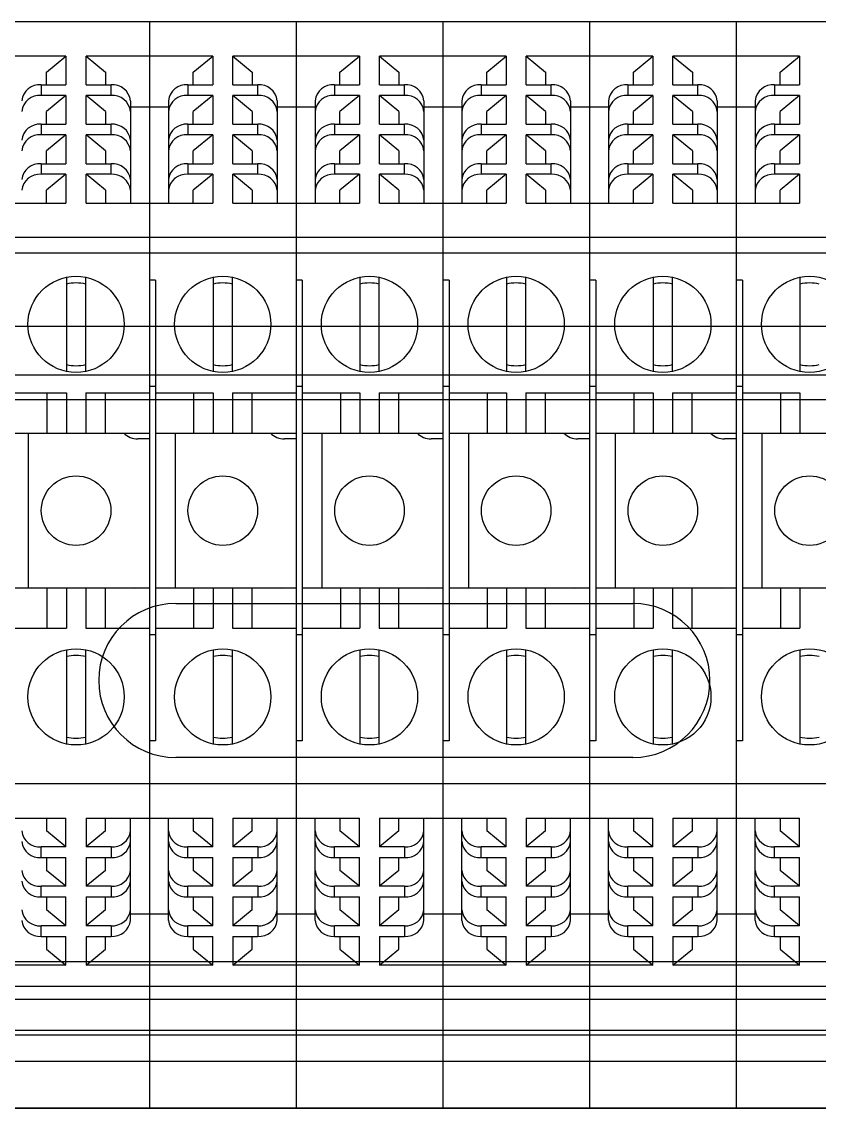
# Model space of a CAD drawing. Header units: inches. Extents: x 17 to 3130, y 15 to 659.
# Drawn here: x 1785.21 to 1817.83, y 382.24 to 426.69 of the extents above; entities that cross this region are included whole.
import ezdxf

# ---------------------------------------------------------------- set-up
doc = ezdxf.new("R2010")
doc.units = ezdxf.units.IN
doc.header["$MEASUREMENT"] = 0

msp = doc.modelspace()

# ---------------------------------------------------------------- linework, layer by layer
at = {"color": 7, "linetype": 'Continuous', "lineweight": 25}
for p, q in [((1790.43008, 426.6941), (1784.43008, 426.6941)), ((1790.43008, 426.6941), (1790.43008, 382.2441)), ((1796.43008, 426.6941), (1790.43008, 426.6941)), ((1790.43008, 426.6941), (1790.43008, 382.2441)), ((1796.43008, 426.6941), (1796.43008, 382.2441)), ((1802.43008, 426.6941), (1796.43008, 426.6941)), ((1796.43008, 426.6941), (1796.43008, 382.2441)), ((1802.43008, 426.6941), (1802.43008, 382.2441)), ((1808.43008, 426.6941), (1802.43008, 426.6941)), ((1802.43008, 426.6941), (1802.43008, 382.2441)), ((1808.43008, 426.6941), (1808.43008, 382.2441)), ((1814.43008, 426.6941), (1808.43008, 426.6941)), ((1808.43008, 426.6941), (1808.43008, 382.2441)), ((1814.43008, 426.6941), (1814.43008, 382.2441)), ((1820.43008, 426.6941), (1814.43008, 426.6941)), ((1814.43008, 426.6941), (1814.43008, 382.2441)), ((1787.01733, 425.28942), (1784.43008, 425.28942)), ((1786.22358, 424.63757), (1787.01733, 425.28942)), ((1787.01733, 425.28942), (1787.01733, 424.11185)), ((1790.43008, 425.28942), (1787.84283, 425.28942)), ((1787.84283, 424.11185), (1787.84283, 425.28942)), ((1787.84283, 425.28942), (1788.63658, 424.63757)), ((1793.01733, 425.28942), (1790.43008, 425.28942)), ((1792.22358, 424.63757), (1793.01733, 425.28942)), ((1793.01733, 425.28942), (1793.01733, 424.11185)), ((1796.43008, 425.28942), (1793.84283, 425.28942)), ((1793.84283, 424.11185), (1793.84283, 425.28942)), ((1793.84283, 425.28942), (1794.63658, 424.63757)), ((1799.01733, 425.28942), (1796.43008, 425.28942)), ((1798.22358, 424.63757), (1799.01733, 425.28942)), ((1799.01733, 425.28942), (1799.01733, 424.11185)), ((1802.43008, 425.28942), (1799.84283, 425.28942)), ((1799.84283, 424.11185), (1799.84283, 425.28942)), ((1799.84283, 425.28942), (1800.63658, 424.63757)), ((1805.01733, 425.28942), (1802.43008, 425.28942)), ((1804.22358, 424.63757), (1805.01733, 425.28942)), ((1805.01733, 425.28942), (1805.01733, 424.11185)), ((1808.43008, 425.28942), (1805.84283, 425.28942)), ((1805.84283, 424.11185), (1805.84283, 425.28942)), ((1805.84283, 425.28942), (1806.63658, 424.63757)), ((1811.01733, 425.28942), (1808.43008, 425.28942)), ((1810.22358, 424.63757), (1811.01733, 425.28942)), ((1811.01733, 425.28942), (1811.01733, 424.11185)), ((1814.43008, 425.28942), (1811.84283, 425.28942)), ((1811.84283, 424.11185), (1811.84283, 425.28942)), ((1811.84283, 425.28942), (1812.63658, 424.63757)), ((1817.01733, 425.28942), (1814.43008, 425.28942)), ((1816.22358, 424.63757), (1817.01733, 425.28942)), ((1817.01733, 425.28942), (1817.01733, 424.11185)), ((1786.22358, 424.11185), (1786.22358, 424.63757)), ((1788.63658, 424.63757), (1788.63658, 424.11185)), ((1792.22358, 424.11185), (1792.22358, 424.63757)), ((1794.63658, 424.63757), (1794.63658, 424.11185)), ((1798.22358, 424.11185), (1798.22358, 424.63757)), ((1800.63658, 424.63757), (1800.63658, 424.11185)), ((1804.22358, 424.11185), (1804.22358, 424.63757)), ((1806.63658, 424.63757), (1806.63658, 424.11185)), ((1810.22358, 424.11185), (1810.22358, 424.63757)), ((1812.63658, 424.63757), (1812.63658, 424.11185)), ((1816.22358, 424.11185), (1816.22358, 424.63757)), ((1786.00133, 424.11185), (1786.00133, 423.67706)), ((1786.00133, 424.11185), (1787.01733, 424.11185)), ((1787.84283, 424.11185), (1788.85883, 424.11185)), ((1788.85883, 423.67706), (1788.85883, 424.11185)), ((1792.00133, 424.11185), (1792.00133, 423.67706)), ((1792.00133, 424.11185), (1793.01733, 424.11185)), ((1793.84283, 424.11185), (1794.85883, 424.11185)), ((1794.85883, 423.67706), (1794.85883, 424.11185)), ((1798.00133, 424.11185), (1798.00133, 423.67706)), ((1798.00133, 424.11185), (1799.01733, 424.11185)), ((1799.84283, 424.11185), (1800.85883, 424.11185)), ((1800.85883, 423.67706), (1800.85883, 424.11185)), ((1804.00133, 424.11185), (1804.00133, 423.67706)), ((1804.00133, 424.11185), (1805.01733, 424.11185)), ((1805.84283, 424.11185), (1806.85883, 424.11185)), ((1806.85883, 423.67706), (1806.85883, 424.11185)), ((1810.00133, 424.11185), (1810.00133, 423.67706)), ((1810.00133, 424.11185), (1811.01733, 424.11185)), ((1811.84283, 424.11185), (1812.85883, 424.11185)), ((1812.85883, 423.67706), (1812.85883, 424.11185)), ((1816.00133, 424.11185), (1816.00133, 423.67706)), ((1816.00133, 424.11185), (1817.01733, 424.11185)), ((1787.01733, 423.67706), (1786.00133, 423.67706)), ((1787.01733, 423.67706), (1786.22358, 423.02521)), ((1787.01733, 423.67706), (1787.01733, 422.4995)), ((1788.85883, 423.67706), (1787.84283, 423.67706)), ((1787.84283, 422.4995), (1787.84283, 423.67706)), ((1788.63658, 423.02521), (1787.84283, 423.67706)), ((1793.01733, 423.67706), (1792.00133, 423.67706)), ((1793.01733, 423.67706), (1792.22358, 423.02521)), ((1793.01733, 423.67706), (1793.01733, 422.4995)), ((1794.85883, 423.67706), (1793.84283, 423.67706)), ((1793.84283, 422.4995), (1793.84283, 423.67706)), ((1794.63658, 423.02521), (1793.84283, 423.67706)), ((1799.01733, 423.67706), (1798.00133, 423.67706)), ((1799.01733, 423.67706), (1798.22358, 423.02521)), ((1799.01733, 423.67706), (1799.01733, 422.4995)), ((1800.85883, 423.67706), (1799.84283, 423.67706)), ((1799.84283, 422.4995), (1799.84283, 423.67706)), ((1800.63658, 423.02521), (1799.84283, 423.67706)), ((1805.01733, 423.67706), (1804.00133, 423.67706)), ((1805.01733, 423.67706), (1804.22358, 423.02521)), ((1805.01733, 423.67706), (1805.01733, 422.4995)), ((1806.85883, 423.67706), (1805.84283, 423.67706)), ((1805.84283, 422.4995), (1805.84283, 423.67706)), ((1806.63658, 423.02521), (1805.84283, 423.67706)), ((1811.01733, 423.67706), (1810.00133, 423.67706)), ((1811.01733, 423.67706), (1810.22358, 423.02521)), ((1811.01733, 423.67706), (1811.01733, 422.4995)), ((1812.85883, 423.67706), (1811.84283, 423.67706)), ((1811.84283, 422.4995), (1811.84283, 423.67706)), ((1812.63658, 423.02521), (1811.84283, 423.67706)), ((1817.01733, 423.67706), (1816.00133, 423.67706)), ((1817.01733, 423.67706), (1816.22358, 423.02521)), ((1817.01733, 423.67706), (1817.01733, 422.4995)), ((1789.65258, 423.46), (1789.65258, 419.27478)), ((1790.43008, 423.20349), (1789.65258, 423.20349)), ((1791.20758, 423.20349), (1790.43008, 423.20349)), ((1791.20758, 423.46), (1791.20758, 419.27478)), ((1795.65258, 423.46), (1795.65258, 419.27478)), ((1796.43008, 423.20349), (1795.65258, 423.20349)), ((1797.20758, 423.20349), (1796.43008, 423.20349)), ((1797.20758, 423.46), (1797.20758, 419.27478)), ((1801.65258, 423.46), (1801.65258, 419.27478)), ((1802.43008, 423.20349), (1801.65258, 423.20349)), ((1803.20758, 423.20349), (1802.43008, 423.20349)), ((1803.20758, 423.46), (1803.20758, 419.27478)), ((1807.65258, 423.46), (1807.65258, 419.27478)), ((1808.43008, 423.20349), (1807.65258, 423.20349)), ((1809.20758, 423.20349), (1808.43008, 423.20349)), ((1809.20758, 423.46), (1809.20758, 419.27478)), ((1813.65258, 423.46), (1813.65258, 419.27478)), ((1814.43008, 423.20349), (1813.65258, 423.20349)), ((1815.20758, 423.20349), (1814.43008, 423.20349)), ((1815.20758, 423.46), (1815.20758, 419.27478)), ((1786.22358, 422.4995), (1786.22358, 423.02521)), ((1788.63658, 423.02521), (1788.63658, 422.4995)), ((1792.22358, 422.4995), (1792.22358, 423.02521)), ((1794.63658, 423.02521), (1794.63658, 422.4995)), ((1798.22358, 422.4995), (1798.22358, 423.02521)), ((1800.63658, 423.02521), (1800.63658, 422.4995)), ((1804.22358, 422.4995), (1804.22358, 423.02521)), ((1806.63658, 423.02521), (1806.63658, 422.4995)), ((1810.22358, 422.4995), (1810.22358, 423.02521)), ((1812.63658, 423.02521), (1812.63658, 422.4995)), ((1816.22358, 422.4995), (1816.22358, 423.02521)), ((1786.00133, 422.4995), (1786.00133, 422.0647)), ((1786.00133, 422.4995), (1787.01733, 422.4995)), ((1787.84283, 422.4995), (1788.85883, 422.4995)), ((1788.85883, 422.0647), (1788.85883, 422.4995)), ((1792.00133, 422.4995), (1792.00133, 422.0647)), ((1792.00133, 422.4995), (1793.01733, 422.4995)), ((1793.84283, 422.4995), (1794.85883, 422.4995)), ((1794.85883, 422.0647), (1794.85883, 422.4995)), ((1798.00133, 422.4995), (1798.00133, 422.0647)), ((1798.00133, 422.4995), (1799.01733, 422.4995)), ((1799.84283, 422.4995), (1800.85883, 422.4995)), ((1800.85883, 422.0647), (1800.85883, 422.4995)), ((1804.00133, 422.4995), (1804.00133, 422.0647)), ((1804.00133, 422.4995), (1805.01733, 422.4995)), ((1805.84283, 422.4995), (1806.85883, 422.4995)), ((1806.85883, 422.0647), (1806.85883, 422.4995)), ((1810.00133, 422.4995), (1810.00133, 422.0647)), ((1810.00133, 422.4995), (1811.01733, 422.4995)), ((1811.84283, 422.4995), (1812.85883, 422.4995)), ((1812.85883, 422.0647), (1812.85883, 422.4995)), ((1816.00133, 422.4995), (1816.00133, 422.0647)), ((1816.00133, 422.4995), (1817.01733, 422.4995)), ((1787.01733, 422.0647), (1786.00133, 422.0647)), ((1787.01733, 422.0647), (1786.22358, 421.41285)), ((1787.01733, 422.0647), (1787.01733, 420.88714)), ((1788.85883, 422.0647), (1787.84283, 422.0647)), ((1787.84283, 420.88714), (1787.84283, 422.0647)), ((1788.63658, 421.41285), (1787.84283, 422.0647)), ((1793.01733, 422.0647), (1792.00133, 422.0647)), ((1793.01733, 422.0647), (1792.22358, 421.41285)), ((1793.01733, 422.0647), (1793.01733, 420.88714)), ((1794.85883, 422.0647), (1793.84283, 422.0647)), ((1793.84283, 420.88714), (1793.84283, 422.0647)), ((1794.63658, 421.41285), (1793.84283, 422.0647)), ((1799.01733, 422.0647), (1798.00133, 422.0647)), ((1799.01733, 422.0647), (1798.22358, 421.41285)), ((1799.01733, 422.0647), (1799.01733, 420.88714)), ((1800.85883, 422.0647), (1799.84283, 422.0647)), ((1799.84283, 420.88714), (1799.84283, 422.0647)), ((1800.63658, 421.41285), (1799.84283, 422.0647)), ((1805.01733, 422.0647), (1804.00133, 422.0647)), ((1805.01733, 422.0647), (1804.22358, 421.41285)), ((1805.01733, 422.0647), (1805.01733, 420.88714)), ((1806.85883, 422.0647), (1805.84283, 422.0647)), ((1805.84283, 420.88714), (1805.84283, 422.0647)), ((1806.63658, 421.41285), (1805.84283, 422.0647)), ((1811.01733, 422.0647), (1810.00133, 422.0647)), ((1811.01733, 422.0647), (1810.22358, 421.41285)), ((1811.01733, 422.0647), (1811.01733, 420.88714)), ((1812.85883, 422.0647), (1811.84283, 422.0647)), ((1811.84283, 420.88714), (1811.84283, 422.0647)), ((1812.63658, 421.41285), (1811.84283, 422.0647)), ((1817.01733, 422.0647), (1816.00133, 422.0647)), ((1817.01733, 422.0647), (1816.22358, 421.41285)), ((1817.01733, 422.0647), (1817.01733, 420.88714)), ((1786.22358, 420.88714), (1786.22358, 421.41285)), ((1788.63658, 421.41285), (1788.63658, 420.88714)), ((1792.22358, 420.88714), (1792.22358, 421.41285)), ((1794.63658, 421.41285), (1794.63658, 420.88714)), ((1798.22358, 420.88714), (1798.22358, 421.41285)), ((1800.63658, 421.41285), (1800.63658, 420.88714)), ((1804.22358, 420.88714), (1804.22358, 421.41285)), ((1806.63658, 421.41285), (1806.63658, 420.88714)), ((1810.22358, 420.88714), (1810.22358, 421.41285)), ((1812.63658, 421.41285), (1812.63658, 420.88714)), ((1816.22358, 420.88714), (1816.22358, 421.41285)), ((1786.00133, 420.88714), (1786.00133, 420.45235)), ((1786.00133, 420.88714), (1787.01733, 420.88714)), ((1787.84283, 420.88714), (1788.85883, 420.88714)), ((1788.85883, 420.45235), (1788.85883, 420.88714)), ((1792.00133, 420.88714), (1792.00133, 420.45235)), ((1792.00133, 420.88714), (1793.01733, 420.88714)), ((1793.84283, 420.88714), (1794.85883, 420.88714)), ((1794.85883, 420.45235), (1794.85883, 420.88714)), ((1798.00133, 420.88714), (1798.00133, 420.45235)), ((1798.00133, 420.88714), (1799.01733, 420.88714)), ((1799.84283, 420.88714), (1800.85883, 420.88714)), ((1800.85883, 420.45235), (1800.85883, 420.88714)), ((1804.00133, 420.88714), (1804.00133, 420.45235)), ((1804.00133, 420.88714), (1805.01733, 420.88714)), ((1805.84283, 420.88714), (1806.85883, 420.88714)), ((1806.85883, 420.45235), (1806.85883, 420.88714)), ((1810.00133, 420.88714), (1810.00133, 420.45235)), ((1810.00133, 420.88714), (1811.01733, 420.88714)), ((1811.84283, 420.88714), (1812.85883, 420.88714)), ((1812.85883, 420.45235), (1812.85883, 420.88714)), ((1816.00133, 420.88714), (1816.00133, 420.45235)), ((1816.00133, 420.88714), (1817.01733, 420.88714)), ((1787.01733, 420.45235), (1786.00133, 420.45235)), ((1787.01733, 420.45235), (1786.22358, 419.80049)), ((1787.01733, 420.45235), (1787.01733, 419.27478)), ((1787.84283, 419.27478), (1787.84283, 420.45235)), ((1788.85883, 420.45235), (1787.84283, 420.45235)), ((1788.63658, 419.80049), (1787.84283, 420.45235)), ((1793.01733, 420.45235), (1792.00133, 420.45235)), ((1793.01733, 420.45235), (1792.22358, 419.80049)), ((1793.01733, 420.45235), (1793.01733, 419.27478)), ((1793.84283, 419.27478), (1793.84283, 420.45235)), ((1794.85883, 420.45235), (1793.84283, 420.45235)), ((1794.63658, 419.80049), (1793.84283, 420.45235)), ((1799.01733, 420.45235), (1798.00133, 420.45235)), ((1799.01733, 420.45235), (1798.22358, 419.80049)), ((1799.01733, 420.45235), (1799.01733, 419.27478)), ((1799.84283, 419.27478), (1799.84283, 420.45235)), ((1800.85883, 420.45235), (1799.84283, 420.45235)), ((1800.63658, 419.80049), (1799.84283, 420.45235)), ((1805.01733, 420.45235), (1804.00133, 420.45235)), ((1805.01733, 420.45235), (1804.22358, 419.80049)), ((1805.01733, 420.45235), (1805.01733, 419.27478)), ((1805.84283, 419.27478), (1805.84283, 420.45235)), ((1806.85883, 420.45235), (1805.84283, 420.45235)), ((1806.63658, 419.80049), (1805.84283, 420.45235)), ((1811.01733, 420.45235), (1810.00133, 420.45235)), ((1811.01733, 420.45235), (1810.22358, 419.80049)), ((1811.01733, 420.45235), (1811.01733, 419.27478)), ((1811.84283, 419.27478), (1811.84283, 420.45235)), ((1812.85883, 420.45235), (1811.84283, 420.45235)), ((1812.63658, 419.80049), (1811.84283, 420.45235)), ((1817.01733, 420.45235), (1816.00133, 420.45235)), ((1817.01733, 420.45235), (1816.22358, 419.80049)), ((1817.01733, 420.45235), (1817.01733, 419.27478)), ((1786.22358, 419.27478), (1786.22358, 419.80049)), ((1788.63658, 419.80049), (1788.63658, 419.27478)), ((1792.22358, 419.27478), (1792.22358, 419.80049)), ((1794.63658, 419.80049), (1794.63658, 419.27478)), ((1798.22358, 419.27478), (1798.22358, 419.80049)), ((1800.63658, 419.80049), (1800.63658, 419.27478)), ((1804.22358, 419.27478), (1804.22358, 419.80049)), ((1806.63658, 419.80049), (1806.63658, 419.27478)), ((1810.22358, 419.27478), (1810.22358, 419.80049)), ((1812.63658, 419.80049), (1812.63658, 419.27478)), ((1816.22358, 419.27478), (1816.22358, 419.80049)), ((1784.43008, 419.27478), (1787.01733, 419.27478)), ((1787.84283, 419.27478), (1790.43008, 419.27478)), ((1790.43008, 419.27478), (1793.01733, 419.27478)), ((1793.84283, 419.27478), (1796.43008, 419.27478)), ((1796.43008, 419.27478), (1799.01733, 419.27478)), ((1799.84283, 419.27478), (1802.43008, 419.27478)), ((1802.43008, 419.27478), (1805.01733, 419.27478)), ((1805.84283, 419.27478), (1808.43008, 419.27478)), ((1808.43008, 419.27478), (1811.01733, 419.27478)), ((1811.84283, 419.27478), (1814.43008, 419.27478)), ((1814.43008, 419.27478), (1817.01733, 419.27478)), ((1790.43008, 417.8701), (1784.43008, 417.8701)), ((1796.43008, 417.8701), (1790.43008, 417.8701)), ((1802.43008, 417.8701), (1796.43008, 417.8701)), ((1808.43008, 417.8701), (1802.43008, 417.8701)), ((1814.43008, 417.8701), (1808.43008, 417.8701)), ((1820.43008, 417.8701), (1814.43008, 417.8701)), ((1712.43008, 417.2441), (2212.43008, 417.2441)), ((1787.03321, 416.24218), (1787.03321, 412.38602)), ((1787.82696, 412.38602), (1787.82696, 416.24218)), ((1790.68408, 416.1175), (1790.43008, 416.1175)), ((1790.68408, 416.1175), (1790.68408, 397.2707)), ((1793.03321, 416.24218), (1793.03321, 412.38602)), ((1793.82696, 412.38602), (1793.82696, 416.24218)), ((1796.68408, 416.1175), (1796.43008, 416.1175)), ((1796.68408, 416.1175), (1796.68408, 397.2707)), ((1799.03321, 416.24218), (1799.03321, 412.38602)), ((1799.82696, 412.38602), (1799.82696, 416.24218)), ((1802.68408, 416.1175), (1802.43008, 416.1175)), ((1802.68408, 416.1175), (1802.68408, 397.2707)), ((1805.03321, 416.24218), (1805.03321, 412.38602)), ((1805.82696, 412.38602), (1805.82696, 416.24218)), ((1808.68408, 416.1175), (1808.43008, 416.1175)), ((1808.68408, 416.1175), (1808.68408, 397.2707)), ((1811.03321, 416.24218), (1811.03321, 412.38602)), ((1811.82696, 412.38602), (1811.82696, 416.24218)), ((1814.68408, 416.1175), (1814.43008, 416.1175)), ((1814.68408, 416.1175), (1814.68408, 397.2707)), ((1817.03321, 416.24218), (1817.03321, 412.38602)), ((1712.43008, 414.2441), (2212.43008, 414.2441)), ((1712.43008, 412.2441), (2212.43008, 412.2441)), ((1790.68408, 411.7741), (1790.43008, 411.7741)), ((1796.68408, 411.7741), (1796.43008, 411.7741)), ((1802.68408, 411.7741), (1802.43008, 411.7741)), ((1808.68408, 411.7741), (1808.43008, 411.7741)), ((1814.68408, 411.7741), (1814.43008, 411.7741)), ((1712.43008, 411.2441), (2212.43008, 411.2441)), ((1784.68408, 411.5074), (1787.03321, 411.5074)), ((1786.23946, 411.5074), (1786.23946, 409.8691)), ((1787.03321, 411.5074), (1787.03321, 409.8691)), ((1787.82696, 411.5074), (1790.43008, 411.5074)), ((1787.82696, 411.5074), (1787.82696, 409.8691)), ((1788.62071, 411.5074), (1788.62071, 409.8691)), ((1790.68408, 411.5074), (1793.03321, 411.5074)), ((1792.23946, 411.5074), (1792.23946, 409.8691)), ((1793.03321, 411.5074), (1793.03321, 409.8691)), ((1793.82696, 411.5074), (1796.43008, 411.5074)), ((1793.82696, 411.5074), (1793.82696, 409.8691)), ((1794.62071, 411.5074), (1794.62071, 409.8691)), ((1796.68408, 411.5074), (1799.03321, 411.5074)), ((1798.23946, 411.5074), (1798.23946, 409.8691)), ((1799.03321, 411.5074), (1799.03321, 409.8691)), ((1799.82696, 411.5074), (1802.43008, 411.5074)), ((1799.82696, 411.5074), (1799.82696, 409.8691)), ((1800.62071, 411.5074), (1800.62071, 409.8691)), ((1802.68408, 411.5074), (1805.03321, 411.5074)), ((1804.23946, 411.5074), (1804.23946, 409.8691)), ((1805.03321, 411.5074), (1805.03321, 409.8691)), ((1805.82696, 411.5074), (1808.43008, 411.5074)), ((1805.82696, 411.5074), (1805.82696, 409.8691)), ((1806.62071, 411.5074), (1806.62071, 409.8691)), ((1808.68408, 411.5074), (1811.03321, 411.5074)), ((1810.23946, 411.5074), (1810.23946, 409.8691)), ((1811.03321, 411.5074), (1811.03321, 409.8691)), ((1811.82696, 411.5074), (1814.43008, 411.5074)), ((1811.82696, 411.5074), (1811.82696, 409.8691)), ((1812.62071, 411.5074), (1812.62071, 409.8691)), ((1814.68408, 411.5074), (1817.03321, 411.5074)), ((1816.23946, 411.5074), (1816.23946, 409.8691)), ((1817.03321, 411.5074), (1817.03321, 409.8691)), ((1784.68408, 409.8691), (1790.43008, 409.8691)), ((1785.47708, 409.8691), (1785.47708, 403.5191)), ((1790.68408, 409.8691), (1796.43008, 409.8691)), ((1791.47708, 409.8691), (1791.47708, 403.5191)), ((1796.68408, 409.8691), (1802.43008, 409.8691)), ((1797.47708, 409.8691), (1797.47708, 403.5191)), ((1802.68408, 409.8691), (1808.43008, 409.8691)), ((1803.47708, 409.8691), (1803.47708, 403.5191)), ((1808.68408, 409.8691), (1814.43008, 409.8691)), ((1809.47708, 409.8691), (1809.47708, 403.5191)), ((1814.68408, 409.8691), (1820.43008, 409.8691)), ((1815.47708, 409.8691), (1815.47708, 403.5191)), ((1790.43008, 409.62646), (1789.95383, 409.62646)), ((1796.43008, 409.62646), (1795.95383, 409.62646)), ((1802.43008, 409.62646), (1801.95383, 409.62646)), ((1808.43008, 409.62646), (1807.95383, 409.62646)), ((1814.43008, 409.62646), (1813.95383, 409.62646)), ((1790.43008, 403.5191), (1784.68408, 403.5191)), ((1786.23946, 403.5191), (1786.23946, 401.8808)), ((1787.03321, 403.5191), (1787.03321, 401.8808)), ((1787.82696, 403.5191), (1787.82696, 401.8808)), ((1788.62071, 403.5191), (1788.62071, 401.8808)), ((1789.82003, 403.5191), (1789.95383, 403.53046)), ((1789.95383, 403.53046), (1790.43008, 403.53046)), ((1796.43008, 403.5191), (1790.68408, 403.5191)), ((1792.23946, 403.5191), (1792.23946, 401.8808)), ((1793.03321, 403.5191), (1793.03321, 401.8808)), ((1793.82696, 403.5191), (1793.82696, 401.8808)), ((1794.62071, 403.5191), (1794.62071, 401.8808)), ((1795.82003, 403.5191), (1795.95383, 403.53046)), ((1795.95383, 403.53046), (1796.43008, 403.53046)), ((1802.43008, 403.5191), (1796.68408, 403.5191)), ((1798.23946, 403.5191), (1798.23946, 401.8808)), ((1799.03321, 403.5191), (1799.03321, 401.8808)), ((1799.82696, 403.5191), (1799.82696, 401.8808)), ((1800.62071, 403.5191), (1800.62071, 401.8808)), ((1801.82003, 403.5191), (1801.95383, 403.53046)), ((1801.95383, 403.53046), (1802.43008, 403.53046)), ((1808.43008, 403.5191), (1802.68408, 403.5191)), ((1804.23946, 403.5191), (1804.23946, 401.8808)), ((1805.03321, 403.5191), (1805.03321, 401.8808)), ((1805.82696, 403.5191), (1805.82696, 401.8808)), ((1806.62071, 403.5191), (1806.62071, 401.8808)), ((1807.82003, 403.5191), (1807.95383, 403.53046)), ((1807.95383, 403.53046), (1808.43008, 403.53046)), ((1814.43008, 403.5191), (1808.68408, 403.5191)), ((1810.23946, 403.5191), (1810.23946, 401.8808)), ((1811.03321, 403.5191), (1811.03321, 401.8808)), ((1811.82696, 403.5191), (1811.82696, 401.8808)), ((1812.62071, 403.5191), (1812.62071, 401.8808)), ((1813.82003, 403.5191), (1813.95383, 403.53046)), ((1813.95383, 403.53046), (1814.43008, 403.53046)), ((1820.43008, 403.5191), (1814.68408, 403.5191)), ((1816.23946, 403.5191), (1816.23946, 401.8808)), ((1817.03321, 403.5191), (1817.03321, 401.8808)), ((1791.50508, 402.8941), (1810.20508, 402.8941)), ((1784.68408, 401.8808), (1787.03321, 401.8808)), ((1787.82696, 401.8808), (1790.43008, 401.8808)), ((1790.68408, 401.8808), (1793.03321, 401.8808)), ((1793.82696, 401.8808), (1796.43008, 401.8808)), ((1796.68408, 401.8808), (1799.03321, 401.8808)), ((1799.82696, 401.8808), (1802.43008, 401.8808)), ((1802.68408, 401.8808), (1805.03321, 401.8808)), ((1805.82696, 401.8808), (1808.43008, 401.8808)), ((1808.68408, 401.8808), (1811.03321, 401.8808)), ((1811.82696, 401.8808), (1814.43008, 401.8808)), ((1814.68408, 401.8808), (1817.03321, 401.8808)), ((1790.68408, 401.6141), (1790.43008, 401.6141)), ((1796.68408, 401.6141), (1796.43008, 401.6141)), ((1802.68408, 401.6141), (1802.43008, 401.6141)), ((1808.68408, 401.6141), (1808.43008, 401.6141)), ((1814.68408, 401.6141), (1814.43008, 401.6141)), ((1787.03321, 401.00218), (1787.03321, 397.14602)), ((1787.82696, 397.14602), (1787.82696, 401.00218)), ((1793.03321, 401.00218), (1793.03321, 397.14602)), ((1793.82696, 397.14602), (1793.82696, 401.00218)), ((1799.03321, 401.00218), (1799.03321, 397.14602)), ((1799.82696, 397.14602), (1799.82696, 401.00218)), ((1805.03321, 401.00218), (1805.03321, 397.14602)), ((1805.82696, 397.14602), (1805.82696, 401.00218)), ((1811.03321, 401.00218), (1811.03321, 397.14602)), ((1811.82696, 397.14602), (1811.82696, 401.00218)), ((1817.03321, 401.00218), (1817.03321, 397.14602)), ((1790.68408, 397.2707), (1790.43008, 397.2707)), ((1796.68408, 397.2707), (1796.43008, 397.2707)), ((1802.68408, 397.2707), (1802.43008, 397.2707)), ((1808.68408, 397.2707), (1808.43008, 397.2707)), ((1814.68408, 397.2707), (1814.43008, 397.2707)), ((1810.20508, 396.5941), (1791.50508, 396.5941)), ((1790.43008, 395.5181), (1784.43008, 395.5181)), ((1796.43008, 395.5181), (1790.43008, 395.5181)), ((1802.43008, 395.5181), (1796.43008, 395.5181)), ((1808.43008, 395.5181), (1802.43008, 395.5181)), ((1814.43008, 395.5181), (1808.43008, 395.5181)), ((1820.43008, 395.5181), (1814.43008, 395.5181)), ((1784.43008, 394.11342), (1787.01733, 394.11342)), ((1786.22358, 394.11342), (1786.22358, 393.58771)), ((1787.01733, 392.93585), (1787.01733, 394.11342)), ((1787.84283, 394.11342), (1790.43008, 394.11342)), ((1787.84283, 394.11342), (1787.84283, 392.93585)), ((1788.63658, 393.58771), (1788.63658, 394.11342)), ((1789.65258, 389.9282), (1789.65258, 394.11342)), ((1790.43008, 394.11342), (1793.01733, 394.11342)), ((1791.20758, 389.9282), (1791.20758, 394.11342)), ((1792.22358, 394.11342), (1792.22358, 393.58771)), ((1793.01733, 392.93585), (1793.01733, 394.11342)), ((1793.84283, 394.11342), (1796.43008, 394.11342)), ((1793.84283, 394.11342), (1793.84283, 392.93585)), ((1794.63658, 393.58771), (1794.63658, 394.11342)), ((1795.65258, 389.9282), (1795.65258, 394.11342)), ((1796.43008, 394.11342), (1799.01733, 394.11342)), ((1797.20758, 389.9282), (1797.20758, 394.11342)), ((1798.22358, 394.11342), (1798.22358, 393.58771)), ((1799.01733, 392.93585), (1799.01733, 394.11342)), ((1799.84283, 394.11342), (1802.43008, 394.11342)), ((1799.84283, 394.11342), (1799.84283, 392.93585)), ((1800.63658, 393.58771), (1800.63658, 394.11342)), ((1801.65258, 389.9282), (1801.65258, 394.11342)), ((1802.43008, 394.11342), (1805.01733, 394.11342)), ((1803.20758, 389.9282), (1803.20758, 394.11342)), ((1804.22358, 394.11342), (1804.22358, 393.58771)), ((1805.01733, 392.93585), (1805.01733, 394.11342)), ((1805.84283, 394.11342), (1808.43008, 394.11342)), ((1805.84283, 394.11342), (1805.84283, 392.93585)), ((1806.63658, 393.58771), (1806.63658, 394.11342)), ((1807.65258, 389.9282), (1807.65258, 394.11342)), ((1808.43008, 394.11342), (1811.01733, 394.11342)), ((1809.20758, 389.9282), (1809.20758, 394.11342)), ((1810.22358, 394.11342), (1810.22358, 393.58771)), ((1811.01733, 392.93585), (1811.01733, 394.11342)), ((1811.84283, 394.11342), (1814.43008, 394.11342)), ((1811.84283, 394.11342), (1811.84283, 392.93585)), ((1812.63658, 393.58771), (1812.63658, 394.11342)), ((1813.65258, 389.9282), (1813.65258, 394.11342)), ((1814.43008, 394.11342), (1817.01733, 394.11342)), ((1815.20758, 389.9282), (1815.20758, 394.11342)), ((1816.22358, 394.11342), (1816.22358, 393.58771)), ((1817.01733, 392.93585), (1817.01733, 394.11342)), ((1787.01733, 392.93585), (1786.22358, 393.58771)), ((1788.63658, 393.58771), (1787.84283, 392.93585)), ((1793.01733, 392.93585), (1792.22358, 393.58771)), ((1794.63658, 393.58771), (1793.84283, 392.93585)), ((1799.01733, 392.93585), (1798.22358, 393.58771)), ((1800.63658, 393.58771), (1799.84283, 392.93585)), ((1805.01733, 392.93585), (1804.22358, 393.58771)), ((1806.63658, 393.58771), (1805.84283, 392.93585)), ((1811.01733, 392.93585), (1810.22358, 393.58771)), ((1812.63658, 393.58771), (1811.84283, 392.93585)), ((1817.01733, 392.93585), (1816.22358, 393.58771)), ((1786.00133, 392.50106), (1786.00133, 392.93585)), ((1787.01733, 392.93585), (1786.00133, 392.93585)), ((1786.00133, 392.50106), (1787.01733, 392.50106)), ((1786.22358, 392.50106), (1786.22358, 391.97535)), ((1787.01733, 391.3235), (1787.01733, 392.50106)), ((1788.85883, 392.93585), (1787.84283, 392.93585)), ((1787.84283, 392.50106), (1788.85883, 392.50106)), ((1787.84283, 392.50106), (1787.84283, 391.3235)), ((1788.63658, 391.97535), (1788.63658, 392.50106)), ((1788.85883, 392.93585), (1788.85883, 392.50106)), ((1792.00133, 392.50106), (1792.00133, 392.93585)), ((1793.01733, 392.93585), (1792.00133, 392.93585)), ((1792.00133, 392.50106), (1793.01733, 392.50106)), ((1792.22358, 392.50106), (1792.22358, 391.97535)), ((1793.01733, 391.3235), (1793.01733, 392.50106)), ((1794.85883, 392.93585), (1793.84283, 392.93585)), ((1793.84283, 392.50106), (1794.85883, 392.50106)), ((1793.84283, 392.50106), (1793.84283, 391.3235)), ((1794.63658, 391.97535), (1794.63658, 392.50106)), ((1794.85883, 392.93585), (1794.85883, 392.50106)), ((1798.00133, 392.50106), (1798.00133, 392.93585)), ((1799.01733, 392.93585), (1798.00133, 392.93585)), ((1798.00133, 392.50106), (1799.01733, 392.50106)), ((1798.22358, 392.50106), (1798.22358, 391.97535)), ((1799.01733, 391.3235), (1799.01733, 392.50106)), ((1800.85883, 392.93585), (1799.84283, 392.93585)), ((1799.84283, 392.50106), (1800.85883, 392.50106)), ((1799.84283, 392.50106), (1799.84283, 391.3235)), ((1800.63658, 391.97535), (1800.63658, 392.50106)), ((1800.85883, 392.93585), (1800.85883, 392.50106)), ((1804.00133, 392.50106), (1804.00133, 392.93585)), ((1805.01733, 392.93585), (1804.00133, 392.93585)), ((1804.00133, 392.50106), (1805.01733, 392.50106)), ((1804.22358, 392.50106), (1804.22358, 391.97535)), ((1805.01733, 391.3235), (1805.01733, 392.50106)), ((1806.85883, 392.93585), (1805.84283, 392.93585)), ((1805.84283, 392.50106), (1806.85883, 392.50106)), ((1805.84283, 392.50106), (1805.84283, 391.3235)), ((1806.63658, 391.97535), (1806.63658, 392.50106)), ((1806.85883, 392.93585), (1806.85883, 392.50106)), ((1810.00133, 392.50106), (1810.00133, 392.93585)), ((1811.01733, 392.93585), (1810.00133, 392.93585)), ((1810.00133, 392.50106), (1811.01733, 392.50106)), ((1810.22358, 392.50106), (1810.22358, 391.97535)), ((1811.01733, 391.3235), (1811.01733, 392.50106)), ((1812.85883, 392.93585), (1811.84283, 392.93585)), ((1811.84283, 392.50106), (1812.85883, 392.50106)), ((1811.84283, 392.50106), (1811.84283, 391.3235)), ((1812.63658, 391.97535), (1812.63658, 392.50106)), ((1812.85883, 392.93585), (1812.85883, 392.50106)), ((1816.00133, 392.50106), (1816.00133, 392.93585)), ((1817.01733, 392.93585), (1816.00133, 392.93585)), ((1816.00133, 392.50106), (1817.01733, 392.50106)), ((1816.22358, 392.50106), (1816.22358, 391.97535)), ((1817.01733, 391.3235), (1817.01733, 392.50106)), ((1787.01733, 391.3235), (1786.22358, 391.97535)), ((1788.63658, 391.97535), (1787.84283, 391.3235)), ((1793.01733, 391.3235), (1792.22358, 391.97535)), ((1794.63658, 391.97535), (1793.84283, 391.3235)), ((1799.01733, 391.3235), (1798.22358, 391.97535)), ((1800.63658, 391.97535), (1799.84283, 391.3235)), ((1805.01733, 391.3235), (1804.22358, 391.97535)), ((1806.63658, 391.97535), (1805.84283, 391.3235)), ((1811.01733, 391.3235), (1810.22358, 391.97535)), ((1812.63658, 391.97535), (1811.84283, 391.3235)), ((1817.01733, 391.3235), (1816.22358, 391.97535)), ((1786.00133, 390.8887), (1786.00133, 391.3235)), ((1787.01733, 391.3235), (1786.00133, 391.3235)), ((1788.85883, 391.3235), (1787.84283, 391.3235)), ((1788.85883, 391.3235), (1788.85883, 390.8887)), ((1792.00133, 390.8887), (1792.00133, 391.3235)), ((1793.01733, 391.3235), (1792.00133, 391.3235)), ((1794.85883, 391.3235), (1793.84283, 391.3235)), ((1794.85883, 391.3235), (1794.85883, 390.8887)), ((1798.00133, 390.8887), (1798.00133, 391.3235)), ((1799.01733, 391.3235), (1798.00133, 391.3235)), ((1800.85883, 391.3235), (1799.84283, 391.3235)), ((1800.85883, 391.3235), (1800.85883, 390.8887)), ((1804.00133, 390.8887), (1804.00133, 391.3235)), ((1805.01733, 391.3235), (1804.00133, 391.3235)), ((1806.85883, 391.3235), (1805.84283, 391.3235)), ((1806.85883, 391.3235), (1806.85883, 390.8887)), ((1810.00133, 390.8887), (1810.00133, 391.3235)), ((1811.01733, 391.3235), (1810.00133, 391.3235)), ((1812.85883, 391.3235), (1811.84283, 391.3235)), ((1812.85883, 391.3235), (1812.85883, 390.8887)), ((1816.00133, 390.8887), (1816.00133, 391.3235)), ((1817.01733, 391.3235), (1816.00133, 391.3235)), ((1786.00133, 390.8887), (1787.01733, 390.8887)), ((1786.22358, 390.8887), (1786.22358, 390.36299)), ((1787.01733, 389.71114), (1787.01733, 390.8887)), ((1787.84283, 390.8887), (1788.85883, 390.8887)), ((1787.84283, 390.8887), (1787.84283, 389.71114)), ((1788.63658, 390.36299), (1788.63658, 390.8887)), ((1792.00133, 390.8887), (1793.01733, 390.8887)), ((1792.22358, 390.8887), (1792.22358, 390.36299)), ((1793.01733, 389.71114), (1793.01733, 390.8887)), ((1793.84283, 390.8887), (1794.85883, 390.8887)), ((1793.84283, 390.8887), (1793.84283, 389.71114)), ((1794.63658, 390.36299), (1794.63658, 390.8887)), ((1798.00133, 390.8887), (1799.01733, 390.8887)), ((1798.22358, 390.8887), (1798.22358, 390.36299)), ((1799.01733, 389.71114), (1799.01733, 390.8887)), ((1799.84283, 390.8887), (1800.85883, 390.8887)), ((1799.84283, 390.8887), (1799.84283, 389.71114)), ((1800.63658, 390.36299), (1800.63658, 390.8887)), ((1804.00133, 390.8887), (1805.01733, 390.8887)), ((1804.22358, 390.8887), (1804.22358, 390.36299)), ((1805.01733, 389.71114), (1805.01733, 390.8887)), ((1805.84283, 390.8887), (1806.85883, 390.8887)), ((1805.84283, 390.8887), (1805.84283, 389.71114)), ((1806.63658, 390.36299), (1806.63658, 390.8887)), ((1810.00133, 390.8887), (1811.01733, 390.8887)), ((1810.22358, 390.8887), (1810.22358, 390.36299)), ((1811.01733, 389.71114), (1811.01733, 390.8887)), ((1811.84283, 390.8887), (1812.85883, 390.8887)), ((1811.84283, 390.8887), (1811.84283, 389.71114)), ((1812.63658, 390.36299), (1812.63658, 390.8887)), ((1816.00133, 390.8887), (1817.01733, 390.8887)), ((1816.22358, 390.8887), (1816.22358, 390.36299)), ((1817.01733, 389.71114), (1817.01733, 390.8887)), ((1787.01733, 389.71114), (1786.22358, 390.36299)), ((1788.63658, 390.36299), (1787.84283, 389.71114)), ((1793.01733, 389.71114), (1792.22358, 390.36299)), ((1794.63658, 390.36299), (1793.84283, 389.71114)), ((1799.01733, 389.71114), (1798.22358, 390.36299)), ((1800.63658, 390.36299), (1799.84283, 389.71114)), ((1805.01733, 389.71114), (1804.22358, 390.36299)), ((1806.63658, 390.36299), (1805.84283, 389.71114)), ((1811.01733, 389.71114), (1810.22358, 390.36299)), ((1812.63658, 390.36299), (1811.84283, 389.71114)), ((1817.01733, 389.71114), (1816.22358, 390.36299)), ((1790.43008, 390.18471), (1789.65258, 390.18471)), ((1791.20758, 390.18471), (1790.43008, 390.18471)), ((1796.43008, 390.18471), (1795.65258, 390.18471)), ((1797.20758, 390.18471), (1796.43008, 390.18471)), ((1802.43008, 390.18471), (1801.65258, 390.18471)), ((1803.20758, 390.18471), (1802.43008, 390.18471)), ((1808.43008, 390.18471), (1807.65258, 390.18471)), ((1809.20758, 390.18471), (1808.43008, 390.18471)), ((1814.43008, 390.18471), (1813.65258, 390.18471)), ((1815.20758, 390.18471), (1814.43008, 390.18471)), ((1786.00133, 389.27635), (1786.00133, 389.71114)), ((1787.01733, 389.71114), (1786.00133, 389.71114)), ((1788.85883, 389.71114), (1787.84283, 389.71114)), ((1788.85883, 389.71114), (1788.85883, 389.27635)), ((1792.00133, 389.27635), (1792.00133, 389.71114)), ((1793.01733, 389.71114), (1792.00133, 389.71114)), ((1794.85883, 389.71114), (1793.84283, 389.71114)), ((1794.85883, 389.71114), (1794.85883, 389.27635)), ((1798.00133, 389.27635), (1798.00133, 389.71114)), ((1799.01733, 389.71114), (1798.00133, 389.71114)), ((1800.85883, 389.71114), (1799.84283, 389.71114)), ((1800.85883, 389.71114), (1800.85883, 389.27635)), ((1804.00133, 389.27635), (1804.00133, 389.71114)), ((1805.01733, 389.71114), (1804.00133, 389.71114)), ((1806.85883, 389.71114), (1805.84283, 389.71114)), ((1806.85883, 389.71114), (1806.85883, 389.27635)), ((1810.00133, 389.27635), (1810.00133, 389.71114)), ((1811.01733, 389.71114), (1810.00133, 389.71114)), ((1812.85883, 389.71114), (1811.84283, 389.71114)), ((1812.85883, 389.71114), (1812.85883, 389.27635)), ((1816.00133, 389.27635), (1816.00133, 389.71114)), ((1817.01733, 389.71114), (1816.00133, 389.71114)), ((1786.00133, 389.27635), (1787.01733, 389.27635)), ((1786.22358, 389.27635), (1786.22358, 388.75063)), ((1787.01733, 388.09878), (1787.01733, 389.27635)), ((1787.84283, 389.27635), (1788.85883, 389.27635)), ((1787.84283, 389.27635), (1787.84283, 388.09878)), ((1788.63658, 388.75063), (1788.63658, 389.27635)), ((1792.00133, 389.27635), (1793.01733, 389.27635)), ((1792.22358, 389.27635), (1792.22358, 388.75063)), ((1793.01733, 388.09878), (1793.01733, 389.27635)), ((1793.84283, 389.27635), (1794.85883, 389.27635)), ((1793.84283, 389.27635), (1793.84283, 388.09878)), ((1794.63658, 388.75063), (1794.63658, 389.27635)), ((1798.00133, 389.27635), (1799.01733, 389.27635)), ((1798.22358, 389.27635), (1798.22358, 388.75063)), ((1799.01733, 388.09878), (1799.01733, 389.27635)), ((1799.84283, 389.27635), (1800.85883, 389.27635)), ((1799.84283, 389.27635), (1799.84283, 388.09878)), ((1800.63658, 388.75063), (1800.63658, 389.27635)), ((1804.00133, 389.27635), (1805.01733, 389.27635)), ((1804.22358, 389.27635), (1804.22358, 388.75063)), ((1805.01733, 388.09878), (1805.01733, 389.27635)), ((1805.84283, 389.27635), (1806.85883, 389.27635)), ((1805.84283, 389.27635), (1805.84283, 388.09878)), ((1806.63658, 388.75063), (1806.63658, 389.27635)), ((1810.00133, 389.27635), (1811.01733, 389.27635)), ((1810.22358, 389.27635), (1810.22358, 388.75063)), ((1811.01733, 388.09878), (1811.01733, 389.27635)), ((1811.84283, 389.27635), (1812.85883, 389.27635)), ((1811.84283, 389.27635), (1811.84283, 388.09878)), ((1812.63658, 388.75063), (1812.63658, 389.27635)), ((1816.00133, 389.27635), (1817.01733, 389.27635)), ((1816.22358, 389.27635), (1816.22358, 388.75063)), ((1817.01733, 388.09878), (1817.01733, 389.27635)), ((1786.22358, 388.75063), (1787.01733, 388.09878)), ((1787.84283, 388.09878), (1788.63658, 388.75063)), ((1792.22358, 388.75063), (1793.01733, 388.09878)), ((1793.84283, 388.09878), (1794.63658, 388.75063)), ((1798.22358, 388.75063), (1799.01733, 388.09878)), ((1799.84283, 388.09878), (1800.63658, 388.75063)), ((1804.22358, 388.75063), (1805.01733, 388.09878)), ((1805.84283, 388.09878), (1806.63658, 388.75063)), ((1810.22358, 388.75063), (1811.01733, 388.09878)), ((1811.84283, 388.09878), (1812.63658, 388.75063)), ((1816.22358, 388.75063), (1817.01733, 388.09878)), ((1712.43008, 388.2441), (2212.43008, 388.2441)), ((1787.01733, 388.09878), (1784.43008, 388.09878)), ((1790.43008, 388.09878), (1787.84283, 388.09878)), ((1793.01733, 388.09878), (1790.43008, 388.09878)), ((1796.43008, 388.09878), (1793.84283, 388.09878)), ((1799.01733, 388.09878), (1796.43008, 388.09878)), ((1802.43008, 388.09878), (1799.84283, 388.09878)), ((1805.01733, 388.09878), (1802.43008, 388.09878)), ((1808.43008, 388.09878), (1805.84283, 388.09878)), ((1811.01733, 388.09878), (1808.43008, 388.09878)), ((1814.43008, 388.09878), (1811.84283, 388.09878)), ((1817.01733, 388.09878), (1814.43008, 388.09878)), ((1712.43008, 387.2441), (2212.43008, 387.2441)), ((1790.43008, 386.6941), (1784.43008, 386.6941)), ((1796.43008, 386.6941), (1790.43008, 386.6941)), ((1802.43008, 386.6941), (1796.43008, 386.6941)), ((1808.43008, 386.6941), (1802.43008, 386.6941)), ((1814.43008, 386.6941), (1808.43008, 386.6941)), ((1820.43008, 386.6941), (1814.43008, 386.6941)), ((1790.43008, 385.4241), (1784.43008, 385.4241)), ((1796.43008, 385.4241), (1790.43008, 385.4241)), ((1802.43008, 385.4241), (1796.43008, 385.4241)), ((1808.43008, 385.4241), (1802.43008, 385.4241)), ((1814.43008, 385.4241), (1808.43008, 385.4241)), ((1820.43008, 385.4241), (1814.43008, 385.4241)), ((1712.43008, 385.2441), (2212.43008, 385.2441)), ((1790.43008, 384.1541), (1784.43008, 384.1541)), ((1796.43008, 384.1541), (1790.43008, 384.1541)), ((1802.43008, 384.1541), (1796.43008, 384.1541)), ((1808.43008, 384.1541), (1802.43008, 384.1541)), ((1814.43008, 384.1541), (1808.43008, 384.1541)), ((1820.43008, 384.1541), (1814.43008, 384.1541)), ((1712.43008, 382.2441), (2212.43008, 382.2441)), ((1790.43008, 382.2441), (1784.43008, 382.2441)), ((1796.43008, 382.2441), (1790.43008, 382.2441)), ((1802.43008, 382.2441), (1796.43008, 382.2441)), ((1808.43008, 382.2441), (1802.43008, 382.2441)), ((1814.43008, 382.2441), (1808.43008, 382.2441)), ((1820.43008, 382.2441), (1814.43008, 382.2441))]:
    msp.add_line(p, q, dxfattribs=at)
for centre, radius in [((1787.43008, 414.3141), 1.9685), ((1793.43008, 414.3141), 1.9685), ((1799.43008, 414.3141), 1.9685), ((1805.43008, 414.3141), 1.9685), ((1811.43008, 414.3141), 1.9685), ((1817.43008, 414.3141), 1.9685), ((1787.43008, 406.6941), 1.4224), ((1793.43008, 406.6941), 1.4224), ((1799.43008, 406.6941), 1.4224), ((1805.43008, 406.6941), 1.4224), ((1811.43008, 406.6941), 1.4224), ((1817.43008, 406.6941), 1.4224), ((1787.43008, 399.0741), 1.9685), ((1793.43008, 399.0741), 1.9685), ((1799.43008, 399.0741), 1.9685), ((1805.43008, 399.0741), 1.9685), ((1811.43008, 399.0741), 1.9685), ((1817.43008, 399.0741), 1.9685)]:
    msp.add_circle(centre, radius, dxfattribs=at)
for centre, radius, start, end in [((1785.93672, 423.38133), 0.73337, 84.945957, 173.841908), ((1788.92344, 423.38133), 0.73337, 6.158092, 95.054043), ((1791.93672, 423.38133), 0.73337, 84.945957, 173.841908), ((1794.92344, 423.38133), 0.73337, 6.158092, 95.054043), ((1797.93672, 423.38133), 0.73337, 84.945957, 173.841908), ((1800.92344, 423.38133), 0.73337, 6.158092, 95.054043), ((1803.93672, 423.38133), 0.73337, 84.945957, 173.841908), ((1806.92344, 423.38133), 0.73337, 6.158092, 95.054043), ((1809.93672, 423.38133), 0.73337, 84.945957, 173.841908), ((1812.92344, 423.38133), 0.73337, 6.158092, 95.054043), ((1815.93672, 423.38133), 0.73337, 84.945957, 173.841908), ((1785.93672, 422.94654), 0.73337, 84.945957, 173.841908), ((1788.92344, 422.94654), 0.73337, 6.158092, 95.054043), ((1791.93672, 422.94654), 0.73337, 84.945957, 173.841908), ((1794.92344, 422.94654), 0.73337, 6.158092, 95.054043), ((1797.93672, 422.94654), 0.73337, 84.945957, 173.841908), ((1800.92344, 422.94654), 0.73337, 6.158092, 95.054043), ((1803.93672, 422.94654), 0.73337, 84.945957, 173.841908), ((1806.92344, 422.94654), 0.73337, 6.158092, 95.054043), ((1809.93672, 422.94654), 0.73337, 84.945957, 173.841908), ((1812.92344, 422.94654), 0.73337, 6.158092, 95.054043), ((1815.93672, 422.94654), 0.73337, 84.945957, 173.841908), ((1785.93672, 421.76897), 0.73337, 84.945957, 173.841908), ((1788.92344, 421.76897), 0.73337, 6.158092, 95.054043), ((1791.93672, 421.76897), 0.73337, 84.945957, 173.841908), ((1794.92344, 421.76897), 0.73337, 6.158092, 95.054043), ((1797.93672, 421.76897), 0.73337, 84.945957, 173.841908), ((1800.92344, 421.76897), 0.73337, 6.158092, 95.054043), ((1803.93672, 421.76897), 0.73337, 84.945957, 173.841908), ((1806.92344, 421.76897), 0.73337, 6.158092, 95.054043), ((1809.93672, 421.76897), 0.73337, 84.945957, 173.841908), ((1812.92344, 421.76897), 0.73337, 6.158092, 95.054043), ((1815.93672, 421.76897), 0.73337, 84.945957, 173.841908), ((1785.93672, 421.33418), 0.73337, 84.945957, 173.841908), ((1788.92344, 421.33418), 0.73337, 6.158092, 95.054043), ((1791.93672, 421.33418), 0.73337, 84.945957, 173.841908), ((1794.92344, 421.33418), 0.73337, 6.158092, 95.054043), ((1797.93672, 421.33418), 0.73337, 84.945957, 173.841908), ((1800.92344, 421.33418), 0.73337, 6.158092, 95.054043), ((1803.93672, 421.33418), 0.73337, 84.945957, 173.841908), ((1806.92344, 421.33418), 0.73337, 6.158092, 95.054043), ((1809.93672, 421.33418), 0.73337, 84.945957, 173.841908), ((1812.92344, 421.33418), 0.73337, 6.158092, 95.054043), ((1815.93672, 421.33418), 0.73337, 84.945957, 173.841908), ((1785.93672, 420.15662), 0.73337, 84.945957, 173.841908), ((1788.92344, 420.15662), 0.73337, 6.158092, 95.054043), ((1791.93672, 420.15662), 0.73337, 84.945957, 173.841908), ((1794.92344, 420.15662), 0.73337, 6.158092, 95.054043), ((1797.93672, 420.15662), 0.73337, 84.945957, 173.841908), ((1800.92344, 420.15662), 0.73337, 6.158092, 95.054043), ((1803.93672, 420.15662), 0.73337, 84.945957, 173.841908), ((1806.92344, 420.15662), 0.73337, 6.158092, 95.054043), ((1809.93672, 420.15662), 0.73337, 84.945957, 173.841908), ((1812.92344, 420.15662), 0.73337, 6.158092, 95.054043), ((1815.93672, 420.15662), 0.73337, 84.945957, 173.841908), ((1785.93672, 419.72182), 0.73337, 84.945957, 173.841908), ((1788.92344, 419.72182), 0.73337, 6.158092, 95.054043), ((1791.93672, 419.72182), 0.73337, 84.945957, 173.841908), ((1794.92344, 419.72182), 0.73337, 6.158092, 95.054043), ((1797.93672, 419.72182), 0.73337, 84.945957, 173.841908), ((1800.92344, 419.72182), 0.73337, 6.158092, 95.054043), ((1803.93672, 419.72182), 0.73337, 84.945957, 173.841908), ((1806.92344, 419.72182), 0.73337, 6.158092, 95.054043), ((1809.93672, 419.72182), 0.73337, 84.945957, 173.841908), ((1812.92344, 419.72182), 0.73337, 6.158092, 95.054043), ((1815.93672, 419.72182), 0.73337, 84.945957, 173.841908), ((1787.43008, 414.3141), 1.6925, 76.438426, 103.561574), ((1793.43008, 414.3141), 1.6925, 76.438426, 103.561574), ((1799.43008, 414.3141), 1.6925, 76.438426, 103.561574), ((1805.43008, 414.3141), 1.6925, 76.438426, 103.561574), ((1811.43008, 414.3141), 1.6925, 76.438426, 103.561574), ((1817.43008, 414.3141), 1.6925, 76.438426, 103.561574), ((1787.43008, 414.3141), 1.6925, 256.438426, 283.561574), ((1793.43008, 414.3141), 1.6925, 256.438426, 283.561574), ((1799.43008, 414.3141), 1.6925, 256.438426, 283.561574), ((1805.43008, 414.3141), 1.6925, 256.438426, 283.561574), ((1811.43008, 414.3141), 1.6925, 256.438426, 283.561574), ((1817.43008, 414.3141), 1.6925, 256.438426, 283.561574), ((1789.95383, 410.42021), 0.79375, 223.972247, 270), ((1795.95383, 410.42021), 0.79375, 223.972247, 270), ((1801.95383, 410.42021), 0.79375, 223.972247, 270), ((1807.95383, 410.42021), 0.79375, 223.972247, 270), ((1813.95383, 410.42021), 0.79375, 223.972247, 270), ((1791.50508, 399.7441), 3.15, 90, 270), ((1810.20508, 399.7441), 3.15, 270, 90), ((1787.43008, 399.0741), 1.6925, 76.438426, 103.561574), ((1793.43008, 399.0741), 1.6925, 76.438426, 103.561574), ((1799.43008, 399.0741), 1.6925, 76.438426, 103.561574), ((1805.43008, 399.0741), 1.6925, 76.438426, 103.561574), ((1811.43008, 399.0741), 1.6925, 76.438426, 103.561574), ((1817.43008, 399.0741), 1.6925, 76.438426, 103.561574), ((1787.43008, 399.0741), 1.6925, 256.438426, 283.561574), ((1793.43008, 399.0741), 1.6925, 256.438426, 283.561574), ((1799.43008, 399.0741), 1.6925, 256.438426, 283.561574), ((1805.43008, 399.0741), 1.6925, 256.438426, 283.561574), ((1811.43008, 399.0741), 1.6925, 256.438426, 283.561574), ((1817.43008, 399.0741), 1.6925, 256.438426, 283.561574), ((1785.93672, 393.66638), 0.73337, 186.158092, 275.054043), ((1788.92344, 393.66638), 0.73337, 264.945957, 353.841908), ((1791.93672, 393.66638), 0.73337, 186.158092, 275.054043), ((1794.92344, 393.66638), 0.73337, 264.945957, 353.841908), ((1797.93672, 393.66638), 0.73337, 186.158092, 275.054043), ((1800.92344, 393.66638), 0.73337, 264.945957, 353.841908), ((1803.93672, 393.66638), 0.73337, 186.158092, 275.054043), ((1806.92344, 393.66638), 0.73337, 264.945957, 353.841908), ((1809.93672, 393.66638), 0.73337, 186.158092, 275.054043), ((1812.92344, 393.66638), 0.73337, 264.945957, 353.841908), ((1815.93672, 393.66638), 0.73337, 186.158092, 275.054043), ((1785.93672, 393.23158), 0.73337, 186.158092, 275.054043), ((1788.92344, 393.23158), 0.73337, 264.945957, 353.841908), ((1791.93672, 393.23158), 0.73337, 186.158092, 275.054043), ((1794.92344, 393.23158), 0.73337, 264.945957, 353.841908), ((1797.93672, 393.23158), 0.73337, 186.158092, 275.054043), ((1800.92344, 393.23158), 0.73337, 264.945957, 353.841908), ((1803.93672, 393.23158), 0.73337, 186.158092, 275.054043), ((1806.92344, 393.23158), 0.73337, 264.945957, 353.841908), ((1809.93672, 393.23158), 0.73337, 186.158092, 275.054043), ((1812.92344, 393.23158), 0.73337, 264.945957, 353.841908), ((1815.93672, 393.23158), 0.73337, 186.158092, 275.054043), ((1785.93672, 392.05402), 0.73337, 186.158092, 275.054043), ((1788.92344, 392.05402), 0.73337, 264.945957, 353.841908), ((1791.93672, 392.05402), 0.73337, 186.158092, 275.054043), ((1794.92344, 392.05402), 0.73337, 264.945957, 353.841908), ((1797.93672, 392.05402), 0.73337, 186.158092, 275.054043), ((1800.92344, 392.05402), 0.73337, 264.945957, 353.841908), ((1803.93672, 392.05402), 0.73337, 186.158092, 275.054043), ((1806.92344, 392.05402), 0.73337, 264.945957, 353.841908), ((1809.93672, 392.05402), 0.73337, 186.158092, 275.054043), ((1812.92344, 392.05402), 0.73337, 264.945957, 353.841908), ((1815.93672, 392.05402), 0.73337, 186.158092, 275.054043), ((1785.93672, 391.61923), 0.73337, 186.158092, 275.054043), ((1788.92344, 391.61923), 0.73337, 264.945957, 353.841908), ((1791.93672, 391.61923), 0.73337, 186.158092, 275.054043), ((1794.92344, 391.61923), 0.73337, 264.945957, 353.841908), ((1797.93672, 391.61923), 0.73337, 186.158092, 275.054043), ((1800.92344, 391.61923), 0.73337, 264.945957, 353.841908), ((1803.93672, 391.61923), 0.73337, 186.158092, 275.054043), ((1806.92344, 391.61923), 0.73337, 264.945957, 353.841908), ((1809.93672, 391.61923), 0.73337, 186.158092, 275.054043), ((1812.92344, 391.61923), 0.73337, 264.945957, 353.841908), ((1815.93672, 391.61923), 0.73337, 186.158092, 275.054043), ((1785.93672, 390.44166), 0.73337, 186.158092, 275.054043), ((1788.92344, 390.44166), 0.73337, 264.945957, 353.841908), ((1791.93672, 390.44166), 0.73337, 186.158092, 275.054043), ((1794.92344, 390.44166), 0.73337, 264.945957, 353.841908), ((1797.93672, 390.44166), 0.73337, 186.158092, 275.054043), ((1800.92344, 390.44166), 0.73337, 264.945957, 353.841908), ((1803.93672, 390.44166), 0.73337, 186.158092, 275.054043), ((1806.92344, 390.44166), 0.73337, 264.945957, 353.841908), ((1809.93672, 390.44166), 0.73337, 186.158092, 275.054043), ((1812.92344, 390.44166), 0.73337, 264.945957, 353.841908), ((1815.93672, 390.44166), 0.73337, 186.158092, 275.054043), ((1785.93672, 390.00687), 0.73337, 186.158092, 275.054043), ((1788.92344, 390.00687), 0.73337, 264.945957, 353.841908), ((1791.93672, 390.00687), 0.73337, 186.158092, 275.054043), ((1794.92344, 390.00687), 0.73337, 264.945957, 353.841908), ((1797.93672, 390.00687), 0.73337, 186.158092, 275.054043), ((1800.92344, 390.00687), 0.73337, 264.945957, 353.841908), ((1803.93672, 390.00687), 0.73337, 186.158092, 275.054043), ((1806.92344, 390.00687), 0.73337, 264.945957, 353.841908), ((1809.93672, 390.00687), 0.73337, 186.158092, 275.054043), ((1812.92344, 390.00687), 0.73337, 264.945957, 353.841908), ((1815.93672, 390.00687), 0.73337, 186.158092, 275.054043)]:
    msp.add_arc(centre, radius, start, end, dxfattribs=at)

doc.saveas('drawing.dxf')
